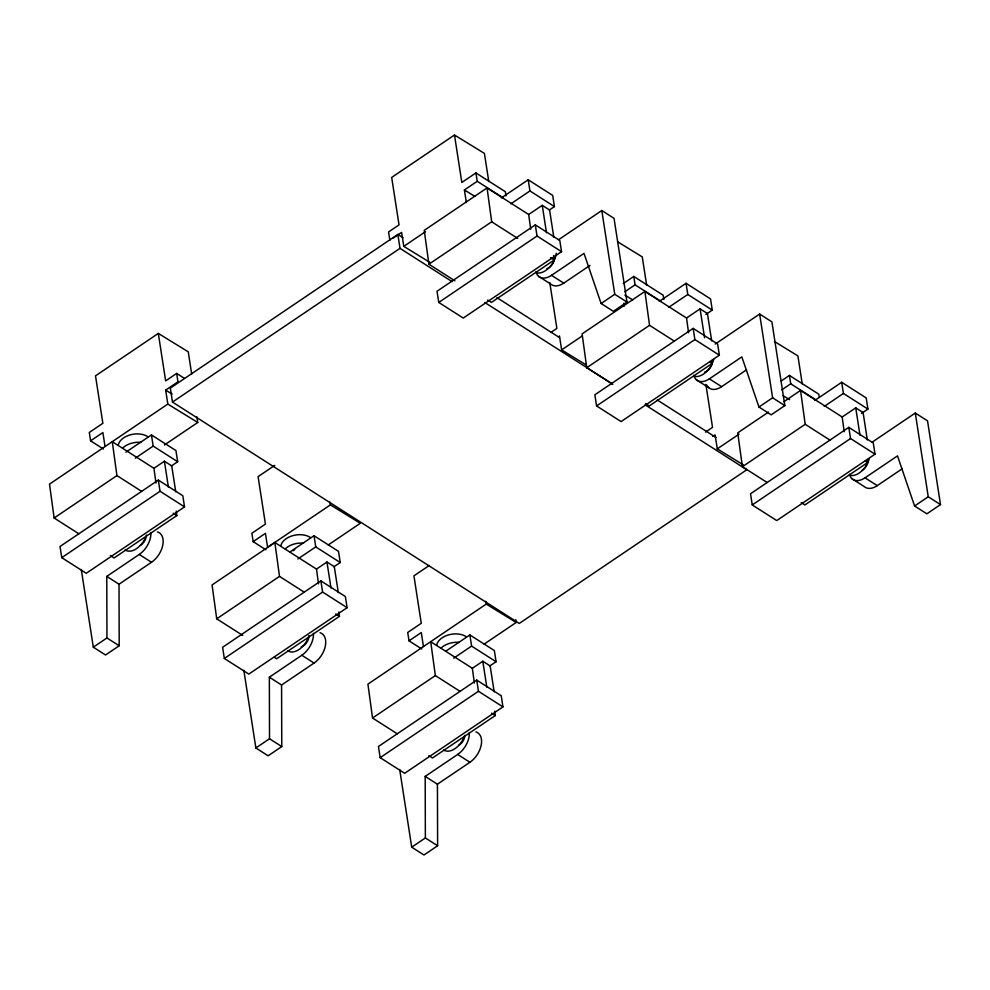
<?xml version="1.0" encoding="UTF-8"?>
<svg xmlns="http://www.w3.org/2000/svg" width="990" height="990" viewBox="0 0 990 990"><rect width="100%" height="100%" fill="white"/><g stroke="black" fill="none" stroke-linecap="round" stroke-linejoin="round"><path stroke-width="1.49" d="M191.689 374.059L188.249 351.809L158.301 333.42L95.51 375.841L102.861 423.299L89.298 432.457L90.597 440.835L103.381 448.99M488.775 181.578L484.419 153.4L454.484 135.011L391.681 177.42L399.032 224.879L388.563 231.957L389.862 240.335M184.338 378.329L176.666 373.44L165.652 380.878L158.301 333.42M505.964 195.884L505.321 191.701L475.93 172.941L461.823 182.469L454.484 135.011M90.597 440.835L102.873 432.543L105.027 446.502M164.439 444.98L197.753 422.47L167.817 404.081L165.664 390.122L177.965 381.818L176.666 373.44M403.066 237.736L397.856 234.407L170.317 388.117L172.483 402.076L519.28 623.44L746.819 469.743L645.121 404.823M393.389 237.947L401.618 232.39L403.784 246.349L429.808 262.338M466.352 202.529L464.409 189.969L477.229 181.306L475.93 172.941M530.702 229.222L528.685 214.496L487.055 187.927L424.252 230.348L428.893 264.206L454.917 280.826M167.817 404.081L49.5 484.135L54.141 518.005L78.866 533.783M172.483 402.076L400.01 248.366L397.856 234.407M403.784 246.349L425.564 231.635M501.398 197.889L528.202 179.784L552.692 195.414L554.425 206.576L549.314 210.029M125.916 452.17L151.445 434.932L175.935 450.561L177.668 461.724L171.282 466.043M510.791 203.878L529.935 190.946L528.202 179.784M135.308 458.172L153.178 446.094L151.445 434.932M428.893 264.206L491.696 221.797L487.055 187.927M54.141 518.005L116.931 475.584L112.291 441.726L153.933 468.295L155.95 483.021M528.685 214.496L542.248 205.338L549.599 210.029L553.831 237.439M153.933 468.295L164.402 461.229L171.74 465.919L175.75 491.807M535.305 224.866L437.023 291.258L438.756 302.433L463.246 318.062L561.528 251.67L559.796 240.496L535.305 224.866L537.038 236.028L561.528 251.67M158.313 480.088L60.031 546.492L61.764 557.655L86.254 573.284L184.536 506.892L182.804 495.73L158.313 480.088L160.046 491.263L184.536 506.892M438.756 302.433L537.038 236.028M61.764 557.655L160.046 491.263M558.62 239.691L601.796 210.524L614.035 218.345L627.004 302.086L613.355 311.318L601.103 303.497L584.001 253.378L551.517 275.331A18.463 11.397 -57.4 0 1 535.937 271.767M553.608 255.581L554.214 259.999L491.411 302.42L487.736 300.081M176.269 511.125L176.876 515.543L114.085 557.964L110.41 555.613M157.472 531.915A18.463 11.397 -57.4 0 1 162.781 545.131A18.463 11.397 -57.4 0 1 151.507 562.271L119.023 584.211L119.196 645.765L105.546 654.984L93.308 647.175L106.957 637.956L106.772 576.403L139.268 554.45A18.463 11.397 -57.4 0 0 150.888 532.521M274.737 465.387L258.081 476.636L265.431 524.094L251.868 533.264L253.168 541.629L265.939 549.797M538.61 276.334L550.861 284.155A18.463 11.397 -57.4 0 0 563.755 283.14L590.003 265.419M551.059 332.331L556.875 328.408L549.759 282.435M623.205 283.598L633.773 276.458L663.164 295.218L663.82 299.401M601.103 303.497L614.753 294.278L601.796 210.524M253.168 541.629L265.431 533.35L267.597 547.309L330.388 504.888L329.955 502.091M624.826 291.753L635.073 284.835L633.773 276.458M688.557 332.739L686.54 318.025L644.898 291.444L582.108 333.865L586.748 367.736L612.773 384.343M318.508 583.828L316.491 569.101L274.861 542.52L212.07 584.942L216.711 618.812L242.723 635.419M586.352 365.062L561.627 349.866L582.132 336.018M659.241 301.406L686.058 283.301L710.548 298.93L712.268 310.105L705.895 314.412M289.761 552.111L314.016 535.726L338.506 551.368L340.238 562.53L333.853 566.837M668.634 307.395L687.778 294.463L686.058 283.301M297.879 558.966L315.748 546.901L314.016 535.726M586.748 367.736L649.539 325.314L644.898 291.444M216.711 618.812L279.502 576.39L274.861 542.52M328.284 544.921L360.323 523.277L330.388 504.888M686.54 318.025L700.091 308.855L707.442 313.545L711.686 340.956M316.491 569.101L326.96 562.023L334.311 566.713L338.32 592.602M693.161 328.383L594.866 394.787L596.599 405.95L621.089 421.579L719.371 355.187L717.651 344.013L693.161 328.383L694.881 339.558L719.371 355.187M320.884 580.895L222.602 647.287L224.322 658.461L248.812 674.091L347.106 607.699L345.374 596.525L320.884 580.895L322.616 592.057L347.106 607.699M596.599 405.95L694.881 339.558M224.322 658.461L322.616 592.057M715.201 344.075L759.639 314.04L771.891 321.861L784.847 405.615L771.198 414.835L758.959 407.014L741.844 356.895L709.36 378.848A18.463 11.397 -57.4 0 1 693.792 375.284M711.649 360.583L712.058 363.528L649.267 405.95L645.591 403.598M338.84 611.931L339.446 616.349L276.643 658.758L274.193 657.199M429.301 565.451L413.931 575.846L421.27 623.304L407.719 632.462L409.019 640.839L421.789 648.995M320.042 632.721A18.463 11.397 -57.4 0 1 325.351 645.938A18.463 11.397 -57.4 0 1 314.078 663.065L281.581 685.018L281.766 746.571L268.117 755.791L255.865 747.97L269.515 738.75L269.342 677.197L301.826 655.256A18.463 11.397 -57.4 0 0 313.459 633.328M706.823 385.221A18.463 11.397 -57.4 0 0 721.611 386.669L746.596 369.777M705.548 432.098L712.528 427.383L705.87 384.38M781.197 381.002L789.426 375.445L818.817 394.206L819.25 396.99M409.019 640.839L421.282 632.548L423.448 646.507M712.763 436.479L715.114 434.895L717.28 448.854L743.304 464.842M781.754 389.874L790.725 383.811L789.426 375.445M758.959 407.014L772.608 397.794L759.639 314.04M768.512 412.075L737.748 432.853L742.389 466.711L767.114 482.501M783.882 401.68L800.551 390.431L842.181 417L844.198 431.727M485.805 601.301L486.239 604.086L367.921 684.14L372.549 718.01L397.275 733.788M717.28 448.854L739.06 434.14M814.894 400.393L841.698 382.289L866.188 397.918L867.921 409.08L861.535 413.399M445.611 651.321L469.866 634.937L494.357 650.566L496.089 661.728L489.704 666.047M824.286 406.383L843.43 393.451L841.698 382.289M453.717 658.177L471.587 646.099L469.866 634.937M742.389 466.711L805.192 424.302L800.551 390.431M372.549 718.01L435.353 675.588L430.712 641.73L472.341 668.299L474.358 683.026M484.135 644.119L516.174 622.475L515.74 619.691M842.181 417L855.744 407.843L863.094 412.533L867.327 439.944M472.341 668.299L482.811 661.233L490.161 665.923L494.171 691.812M848.801 427.371L750.519 493.763L752.239 504.937L776.742 520.567L875.024 454.175L873.291 443L848.801 427.371L850.534 438.533L875.024 454.175M476.735 680.093L378.44 746.497L380.172 757.659L404.663 773.289L502.957 706.897L501.225 695.735L476.735 680.093L478.467 691.268L502.957 706.897M752.239 504.937L850.534 438.533M380.172 757.659L478.467 691.268M872.116 442.196L915.292 413.028L927.531 420.849L940.5 504.591L926.85 513.822L914.599 506.001L897.497 455.883L865.013 477.836A18.463 11.397 -57.4 0 1 849.432 474.272M867.302 459.558L867.71 462.503L804.907 504.925L801.232 502.586M494.691 711.129L495.285 715.547L432.494 757.969L428.818 755.618M475.893 731.919A18.463 11.397 -57.4 0 1 481.202 745.136A18.463 11.397 -57.4 0 1 469.928 762.275L437.432 784.216L437.617 845.769L423.968 854.989L411.716 847.18L425.366 837.961L425.193 776.408L457.677 754.454A18.463 11.397 -57.4 0 0 469.31 732.526M852.105 478.838L864.344 486.659A18.463 11.397 -57.4 0 0 877.251 485.644L902.249 468.765M914.599 506.001L928.249 496.782L915.292 413.028M617.537 241.721L642.263 256.917L646.631 285.095M774.477 341.513L797.915 355.905L802.271 384.083M464.409 189.969L474.829 196.367M624.863 295.094L632.672 299.883M783.115 395.666L789.624 399.675M165.664 390.122L172.173 394.119M486.239 604.086L516.174 622.475M529.935 190.946L554.425 206.576M843.43 393.451L867.921 409.08M687.778 294.463L712.268 310.105M477.229 181.306L502.784 197.629M790.725 383.811L816.28 400.133M635.073 284.835L660.627 301.146M614.753 294.278L627.004 302.086M928.249 496.782L940.5 504.591M772.608 397.794L784.847 405.615M550.539 257.66L554.214 259.999M491.696 221.797L517.708 238.404M865.26 460.944L867.71 462.503M709.607 361.956L712.058 363.528M805.192 424.302L829.905 440.08M649.539 325.314L674.264 341.092M551.517 275.331L563.755 283.14M865.013 477.836L877.251 485.644M709.36 378.848L721.611 386.669M696.453 379.851L708.704 387.672M496.943 297.656L559.523 337.602M657.298 400.022L715.968 437.469M400.01 248.366L452.158 281.655M484.754 302.47L612.525 384.021M471.587 646.099L496.089 661.728M315.748 546.901L340.238 562.53M153.178 446.094L177.668 461.724M435.353 675.588L460.065 691.379M279.502 576.39L304.227 592.168M491.622 713.208L495.285 715.547M335.771 613.998L339.446 616.349M116.931 475.584L141.657 491.374M173.201 513.204L176.876 515.543M457.677 754.454L469.928 762.275M301.826 655.256L314.078 663.065M139.268 554.45L151.507 562.271M425.193 776.408L437.432 784.216M269.342 677.197L281.581 685.018M106.772 576.403L119.023 584.211M425.366 837.961L437.617 845.769M269.515 738.75L281.766 746.571M106.957 637.956L119.196 645.765M855.744 407.843L859.988 435.254M700.091 308.855L704.571 337.788M623.774 303.262L624.207 306.046M542.248 205.338L546.492 232.749M559.461 335.907L561.627 349.866M482.811 661.233L486.82 687.122M399.7 769.515L411.716 847.18M326.96 562.023L330.969 587.912M243.849 670.317L255.865 747.97M196.899 416.889L197.753 422.47M164.402 461.229L168.399 487.117M81.279 569.51L93.308 647.175M556.331 253.304A16.991 10.482 -57.4 0 1 536.827 272.894M554.487 257.672A8.489 5.247 -57.4 0 1 546.789 268.711M713.679 359.457A16.991 10.482 -57.4 0 1 694.671 376.41M712.194 363.082A8.489 5.247 -57.4 0 1 704.633 372.228M869.331 458.444A16.991 10.482 -57.4 0 1 850.323 475.398M867.982 460.177A8.489 5.247 -57.4 0 1 861.931 470.535M145.27 538.077A16.991 10.482 -57.4 0 1 125.161 549.92M146.359 535.021A8.489 5.247 -57.4 0 1 140.308 545.391M122.649 448.099A16.991 10.94 -8.8 0 1 140.964 442.369M118.194 445.327A16.991 10.94 -8.8 0 1 130.222 434.857A16.991 10.94 -8.8 0 1 148.116 436.912M308.88 636.199A16.991 10.482 -57.4 0 1 287.731 650.715M308.93 635.827A8.489 5.247 -57.4 0 1 301.22 646.866M285.207 548.906A16.991 10.94 -8.8 0 1 303.534 543.176M293.102 550.737A8.489 5.47 -8.8 0 1 294.772 549.66M280.764 546.121A16.991 10.94 -8.8 0 1 292.793 535.652A16.991 10.94 -8.8 0 1 310.674 537.706M464.731 735.409A16.991 10.482 -57.4 0 1 443.582 749.925M464.632 736.919A8.489 5.247 -57.4 0 1 458.729 745.396M441.057 648.104A16.991 10.94 -8.8 0 1 459.385 642.374M436.615 645.332A16.991 10.94 -8.8 0 1 448.643 634.862A16.991 10.94 -8.8 0 1 466.525 636.916"/></g></svg>
